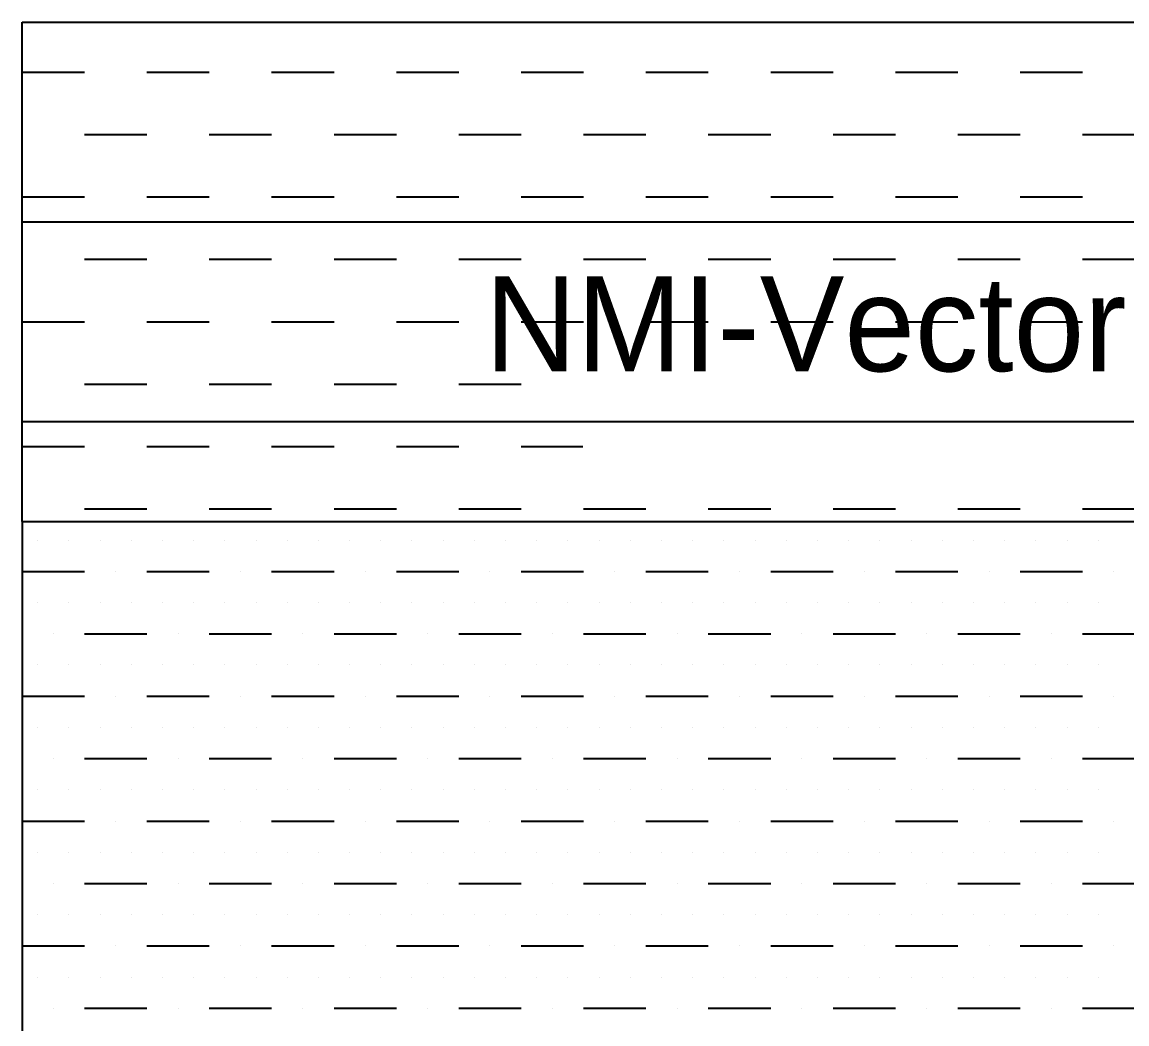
# Model space of a CAD drawing. Extents: x -1.8 to 9.8, y 0.3 to 8.8.
# Drawn here: x 2 to 4.214, y 6.594 to 8.6 of the extents above; entities that cross this region are included whole.
import ezdxf

# ---------------------------------------------------------------- set-up
doc = ezdxf.new("R2010")
doc.units = 0
doc.layers.get('0').update_dxf_attribs({"linetype": 'CONTINUOUS'})

# ---------------------------------------------------------------- blocks, each defined once
blk = doc.blocks.new('*X')
at = {"color": 0}
for p, q in [((2, 8.5), (2.125, 8.5)), ((2.25, 8.5), (2.375, 8.5)), ((2.5, 8.5), (2.625, 8.5)), ((2.75, 8.5), (2.875, 8.5)), ((3, 8.5), (3.125, 8.5)), ((3.25, 8.5), (3.375, 8.5)), ((3.5, 8.5), (3.625, 8.5)), ((3.75, 8.5), (3.875, 8.5)), ((4, 8.5), (4.125, 8.5)), ((2, 8.375), (2, 8.375)), ((2.125, 8.375), (2.25, 8.375)), ((2.375, 8.375), (2.5, 8.375)), ((2.625, 8.375), (2.75, 8.375)), ((2.875, 8.375), (3, 8.375)), ((3.125, 8.375), (3.25, 8.375)), ((3.375, 8.375), (3.5, 8.375)), ((3.625, 8.375), (3.75, 8.375)), ((3.875, 8.375), (4, 8.375)), ((4.125, 8.375), (4.25, 8.375)), ((2, 8.25), (2.125, 8.25)), ((2.25, 8.25), (2.375, 8.25)), ((2.5, 8.25), (2.625, 8.25)), ((2.75, 8.25), (2.875, 8.25)), ((3, 8.25), (3.125, 8.25)), ((3.25, 8.25), (3.375, 8.25)), ((3.5, 8.25), (3.625, 8.25)), ((3.75, 8.25), (3.875, 8.25)), ((4, 8.25), (4.125, 8.25)), ((2, 8.125), (2, 8.125)), ((2.125, 8.125), (2.25, 8.125)), ((2.375, 8.125), (2.5, 8.125)), ((2.625, 8.125), (2.75, 8.125)), ((2.875, 8.125), (3, 8.125)), ((3.125, 8.125), (3.25, 8.125)), ((3.375, 8.125), (3.5, 8.125)), ((3.625, 8.125), (3.75, 8.125)), ((3.875, 8.125), (4, 8.125)), ((4.125, 8.125), (4.25, 8.125)), ((2, 8), (2.125, 8)), ((2.25, 8), (2.375, 8)), ((2.5, 8), (2.625, 8)), ((2.75, 8), (2.875, 8)), ((3, 8), (3.125, 8)), ((3.25, 8), (3.375, 8)), ((3.5, 8), (3.625, 8)), ((3.75, 8), (3.875, 8)), ((4, 8), (4.125, 8)), ((2, 7.875), (2, 7.875)), ((2.125, 7.875), (2.25, 7.875)), ((2.375, 7.875), (2.5, 7.875)), ((2.625, 7.875), (2.75, 7.875)), ((2.875, 7.875), (3, 7.875)), ((2, 7.75), (2.125, 7.75)), ((2.25, 7.75), (2.375, 7.75)), ((2.5, 7.75), (2.625, 7.75)), ((2.75, 7.75), (2.875, 7.75)), ((3, 7.75), (3.1237, 7.75)), ((2, 7.625), (2, 7.625)), ((2.125, 7.625), (2.25, 7.625)), ((2.375, 7.625), (2.5, 7.625)), ((2.625, 7.625), (2.75, 7.625)), ((2.875, 7.625), (3, 7.625)), ((3.125, 7.625), (3.25, 7.625)), ((3.375, 7.625), (3.5, 7.625)), ((3.625, 7.625), (3.75, 7.625)), ((3.875, 7.625), (4, 7.625)), ((4.125, 7.625), (4.25, 7.625)), ((2.03125, 7.5625), (2.03125, 7.5625)), ((2.09375, 7.5625), (2.09375, 7.5625)), ((2.15625, 7.5625), (2.15625, 7.5625)), ((2.21875, 7.5625), (2.21875, 7.5625)), ((2.28125, 7.5625), (2.28125, 7.5625)), ((2.34375, 7.5625), (2.34375, 7.5625)), ((2.40625, 7.5625), (2.40625, 7.5625)), ((2.46875, 7.5625), (2.46875, 7.5625)), ((2.53125, 7.5625), (2.53125, 7.5625)), ((2.59375, 7.5625), (2.59375, 7.5625)), ((2.65625, 7.5625), (2.65625, 7.5625)), ((2.71875, 7.5625), (2.71875, 7.5625)), ((2.78125, 7.5625), (2.78125, 7.5625)), ((2.84375, 7.5625), (2.84375, 7.5625)), ((2.90625, 7.5625), (2.90625, 7.5625)), ((2.96875, 7.5625), (2.96875, 7.5625)), ((3.03125, 7.5625), (3.03125, 7.5625)), ((3.09375, 7.5625), (3.09375, 7.5625)), ((3.15625, 7.5625), (3.15625, 7.5625)), ((3.21875, 7.5625), (3.21875, 7.5625)), ((3.28125, 7.5625), (3.28125, 7.5625)), ((3.34375, 7.5625), (3.34375, 7.5625)), ((3.40625, 7.5625), (3.40625, 7.5625)), ((3.46875, 7.5625), (3.46875, 7.5625)), ((3.53125, 7.5625), (3.53125, 7.5625)), ((3.59375, 7.5625), (3.59375, 7.5625)), ((3.65625, 7.5625), (3.65625, 7.5625)), ((3.71875, 7.5625), (3.71875, 7.5625)), ((3.78125, 7.5625), (3.78125, 7.5625)), ((3.84375, 7.5625), (3.84375, 7.5625)), ((3.90625, 7.5625), (3.90625, 7.5625)), ((3.96875, 7.5625), (3.96875, 7.5625)), ((4.03125, 7.5625), (4.03125, 7.5625)), ((4.09375, 7.5625), (4.09375, 7.5625)), ((4.15625, 7.5625), (4.15625, 7.5625)), ((2, 7.5), (2.125, 7.5)), ((2, 7.5), (2, 7.5)), ((2, 7.5), (2.125, 7.5)), ((2.0625, 7.5), (2.0625, 7.5)), ((2.125, 7.5), (2.125, 7.5)), ((2.1875, 7.5), (2.1875, 7.5)), ((2.25, 7.5), (2.375, 7.5)), ((2.25, 7.5), (2.25, 7.5)), ((2.25, 7.5), (2.375, 7.5)), ((2.3125, 7.5), (2.3125, 7.5)), ((2.375, 7.5), (2.375, 7.5)), ((2.4375, 7.5), (2.4375, 7.5)), ((2.5, 7.5), (2.625, 7.5)), ((2.5, 7.5), (2.5, 7.5)), ((2.5, 7.5), (2.625, 7.5)), ((2.5625, 7.5), (2.5625, 7.5)), ((2.625, 7.5), (2.625, 7.5)), ((2.6875, 7.5), (2.6875, 7.5)), ((2.75, 7.5), (2.875, 7.5)), ((2.75, 7.5), (2.75, 7.5)), ((2.75, 7.5), (2.875, 7.5)), ((2.8125, 7.5), (2.8125, 7.5)), ((2.875, 7.5), (2.875, 7.5)), ((2.9375, 7.5), (2.9375, 7.5)), ((3, 7.5), (3.125, 7.5)), ((3, 7.5), (3, 7.5)), ((3, 7.5), (3.125, 7.5)), ((3.0625, 7.5), (3.0625, 7.5)), ((3.125, 7.5), (3.125, 7.5)), ((3.1875, 7.5), (3.1875, 7.5)), ((3.25, 7.5), (3.375, 7.5)), ((3.25, 7.5), (3.25, 7.5)), ((3.25, 7.5), (3.375, 7.5)), ((3.3125, 7.5), (3.3125, 7.5)), ((3.375, 7.5), (3.375, 7.5)), ((3.4375, 7.5), (3.4375, 7.5)), ((3.5, 7.5), (3.625, 7.5)), ((3.5, 7.5), (3.5, 7.5)), ((3.5, 7.5), (3.625, 7.5)), ((3.5625, 7.5), (3.5625, 7.5)), ((3.625, 7.5), (3.625, 7.5)), ((3.6875, 7.5), (3.6875, 7.5)), ((3.75, 7.5), (3.875, 7.5)), ((3.75, 7.5), (3.75, 7.5)), ((3.75, 7.5), (3.875, 7.5)), ((3.8125, 7.5), (3.8125, 7.5)), ((3.875, 7.5), (3.875, 7.5)), ((3.9375, 7.5), (3.9375, 7.5)), ((4, 7.5), (4.125, 7.5)), ((4, 7.5), (4, 7.5)), ((4, 7.5), (4.125, 7.5)), ((4.0625, 7.5), (4.0625, 7.5)), ((4.125, 7.5), (4.125, 7.5)), ((4.1875, 7.5), (4.1875, 7.5)), ((2.03125, 7.4375), (2.03125, 7.4375)), ((2.09375, 7.4375), (2.09375, 7.4375)), ((2.15625, 7.4375), (2.15625, 7.4375)), ((2.21875, 7.4375), (2.21875, 7.4375)), ((2.28125, 7.4375), (2.28125, 7.4375)), ((2.34375, 7.4375), (2.34375, 7.4375)), ((2.40625, 7.4375), (2.40625, 7.4375)), ((2.46875, 7.4375), (2.46875, 7.4375)), ((2.53125, 7.4375), (2.53125, 7.4375)), ((2.59375, 7.4375), (2.59375, 7.4375)), ((2.65625, 7.4375), (2.65625, 7.4375)), ((2.71875, 7.4375), (2.71875, 7.4375)), ((2.78125, 7.4375), (2.78125, 7.4375)), ((2.84375, 7.4375), (2.84375, 7.4375)), ((2.90625, 7.4375), (2.90625, 7.4375)), ((2.96875, 7.4375), (2.96875, 7.4375)), ((3.03125, 7.4375), (3.03125, 7.4375)), ((3.09375, 7.4375), (3.09375, 7.4375)), ((3.15625, 7.4375), (3.15625, 7.4375)), ((3.21875, 7.4375), (3.21875, 7.4375)), ((3.28125, 7.4375), (3.28125, 7.4375)), ((3.34375, 7.4375), (3.34375, 7.4375)), ((3.40625, 7.4375), (3.40625, 7.4375)), ((3.46875, 7.4375), (3.46875, 7.4375)), ((3.53125, 7.4375), (3.53125, 7.4375)), ((3.59375, 7.4375), (3.59375, 7.4375)), ((3.65625, 7.4375), (3.65625, 7.4375)), ((3.71875, 7.4375), (3.71875, 7.4375)), ((3.78125, 7.4375), (3.78125, 7.4375)), ((3.84375, 7.4375), (3.84375, 7.4375)), ((3.90625, 7.4375), (3.90625, 7.4375)), ((3.96875, 7.4375), (3.96875, 7.4375)), ((4.03125, 7.4375), (4.03125, 7.4375)), ((4.09375, 7.4375), (4.09375, 7.4375)), ((4.15625, 7.4375), (4.15625, 7.4375)), ((2, 7.375), (2, 7.375)), ((2, 7.375), (2, 7.375)), ((2, 7.375), (2, 7.375)), ((2.0625, 7.375), (2.0625, 7.375)), ((2.125, 7.375), (2.25, 7.375)), ((2.125, 7.375), (2.125, 7.375)), ((2.125, 7.375), (2.25, 7.375)), ((2.1875, 7.375), (2.1875, 7.375)), ((2.25, 7.375), (2.25, 7.375)), ((2.3125, 7.375), (2.3125, 7.375)), ((2.375, 7.375), (2.5, 7.375)), ((2.375, 7.375), (2.375, 7.375)), ((2.375, 7.375), (2.5, 7.375)), ((2.4375, 7.375), (2.4375, 7.375)), ((2.5, 7.375), (2.5, 7.375)), ((2.5625, 7.375), (2.5625, 7.375)), ((2.625, 7.375), (2.75, 7.375)), ((2.625, 7.375), (2.625, 7.375)), ((2.625, 7.375), (2.75, 7.375)), ((2.6875, 7.375), (2.6875, 7.375)), ((2.75, 7.375), (2.75, 7.375)), ((2.8125, 7.375), (2.8125, 7.375)), ((2.875, 7.375), (3, 7.375)), ((2.875, 7.375), (2.875, 7.375)), ((2.875, 7.375), (3, 7.375)), ((2.9375, 7.375), (2.9375, 7.375)), ((3, 7.375), (3, 7.375)), ((3.0625, 7.375), (3.0625, 7.375)), ((3.125, 7.375), (3.25, 7.375)), ((3.125, 7.375), (3.125, 7.375)), ((3.125, 7.375), (3.25, 7.375)), ((3.1875, 7.375), (3.1875, 7.375)), ((3.25, 7.375), (3.25, 7.375)), ((3.3125, 7.375), (3.3125, 7.375)), ((3.375, 7.375), (3.5, 7.375)), ((3.375, 7.375), (3.375, 7.375)), ((3.375, 7.375), (3.5, 7.375)), ((3.4375, 7.375), (3.4375, 7.375)), ((3.5, 7.375), (3.5, 7.375)), ((3.5625, 7.375), (3.5625, 7.375)), ((3.625, 7.375), (3.75, 7.375)), ((3.625, 7.375), (3.625, 7.375)), ((3.625, 7.375), (3.75, 7.375)), ((3.6875, 7.375), (3.6875, 7.375)), ((3.75, 7.375), (3.75, 7.375)), ((3.8125, 7.375), (3.8125, 7.375)), ((3.875, 7.375), (4, 7.375)), ((3.875, 7.375), (3.875, 7.375)), ((3.875, 7.375), (4, 7.375)), ((3.9375, 7.375), (3.9375, 7.375)), ((4, 7.375), (4, 7.375)), ((4.0625, 7.375), (4.0625, 7.375)), ((4.125, 7.375), (4.25, 7.375)), ((4.125, 7.375), (4.125, 7.375)), ((4.125, 7.375), (4.25, 7.375)), ((4.1875, 7.375), (4.1875, 7.375)), ((2.03125, 7.3125), (2.03125, 7.3125)), ((2.09375, 7.3125), (2.09375, 7.3125)), ((2.15625, 7.3125), (2.15625, 7.3125)), ((2.21875, 7.3125), (2.21875, 7.3125)), ((2.28125, 7.3125), (2.28125, 7.3125)), ((2.34375, 7.3125), (2.34375, 7.3125)), ((2.40625, 7.3125), (2.40625, 7.3125)), ((2.46875, 7.3125), (2.46875, 7.3125)), ((2.53125, 7.3125), (2.53125, 7.3125)), ((2.59375, 7.3125), (2.59375, 7.3125)), ((2.65625, 7.3125), (2.65625, 7.3125)), ((2.71875, 7.3125), (2.71875, 7.3125)), ((2.78125, 7.3125), (2.78125, 7.3125)), ((2.84375, 7.3125), (2.84375, 7.3125)), ((2.90625, 7.3125), (2.90625, 7.3125)), ((2.96875, 7.3125), (2.96875, 7.3125)), ((3.03125, 7.3125), (3.03125, 7.3125)), ((3.09375, 7.3125), (3.09375, 7.3125)), ((3.15625, 7.3125), (3.15625, 7.3125)), ((3.21875, 7.3125), (3.21875, 7.3125)), ((3.28125, 7.3125), (3.28125, 7.3125)), ((3.34375, 7.3125), (3.34375, 7.3125)), ((3.40625, 7.3125), (3.40625, 7.3125)), ((3.46875, 7.3125), (3.46875, 7.3125)), ((3.53125, 7.3125), (3.53125, 7.3125)), ((3.59375, 7.3125), (3.59375, 7.3125)), ((3.65625, 7.3125), (3.65625, 7.3125)), ((3.71875, 7.3125), (3.71875, 7.3125)), ((3.78125, 7.3125), (3.78125, 7.3125)), ((3.84375, 7.3125), (3.84375, 7.3125)), ((3.90625, 7.3125), (3.90625, 7.3125)), ((3.96875, 7.3125), (3.96875, 7.3125)), ((4.03125, 7.3125), (4.03125, 7.3125)), ((4.09375, 7.3125), (4.09375, 7.3125)), ((4.15625, 7.3125), (4.15625, 7.3125)), ((2, 7.25), (2.125, 7.25)), ((2, 7.25), (2, 7.25)), ((2, 7.25), (2.125, 7.25)), ((2.0625, 7.25), (2.0625, 7.25)), ((2.125, 7.25), (2.125, 7.25)), ((2.1875, 7.25), (2.1875, 7.25)), ((2.25, 7.25), (2.375, 7.25)), ((2.25, 7.25), (2.25, 7.25)), ((2.25, 7.25), (2.375, 7.25)), ((2.3125, 7.25), (2.3125, 7.25)), ((2.375, 7.25), (2.375, 7.25)), ((2.4375, 7.25), (2.4375, 7.25)), ((2.5, 7.25), (2.625, 7.25)), ((2.5, 7.25), (2.5, 7.25)), ((2.5, 7.25), (2.625, 7.25)), ((2.5625, 7.25), (2.5625, 7.25)), ((2.625, 7.25), (2.625, 7.25)), ((2.6875, 7.25), (2.6875, 7.25)), ((2.75, 7.25), (2.875, 7.25)), ((2.75, 7.25), (2.75, 7.25)), ((2.75, 7.25), (2.875, 7.25)), ((2.8125, 7.25), (2.8125, 7.25)), ((2.875, 7.25), (2.875, 7.25)), ((2.9375, 7.25), (2.9375, 7.25)), ((3, 7.25), (3.125, 7.25)), ((3, 7.25), (3, 7.25)), ((3, 7.25), (3.125, 7.25)), ((3.0625, 7.25), (3.0625, 7.25)), ((3.125, 7.25), (3.125, 7.25)), ((3.1875, 7.25), (3.1875, 7.25)), ((3.25, 7.25), (3.375, 7.25)), ((3.25, 7.25), (3.25, 7.25)), ((3.25, 7.25), (3.375, 7.25)), ((3.3125, 7.25), (3.3125, 7.25)), ((3.375, 7.25), (3.375, 7.25)), ((3.4375, 7.25), (3.4375, 7.25)), ((3.5, 7.25), (3.625, 7.25)), ((3.5, 7.25), (3.5, 7.25)), ((3.5, 7.25), (3.625, 7.25)), ((3.5625, 7.25), (3.5625, 7.25)), ((3.625, 7.25), (3.625, 7.25)), ((3.6875, 7.25), (3.6875, 7.25)), ((3.75, 7.25), (3.875, 7.25)), ((3.75, 7.25), (3.75, 7.25)), ((3.75, 7.25), (3.875, 7.25)), ((3.8125, 7.25), (3.8125, 7.25)), ((3.875, 7.25), (3.875, 7.25)), ((3.9375, 7.25), (3.9375, 7.25)), ((4, 7.25), (4.125, 7.25)), ((4, 7.25), (4, 7.25)), ((4, 7.25), (4.125, 7.25)), ((4.0625, 7.25), (4.0625, 7.25)), ((4.125, 7.25), (4.125, 7.25)), ((4.1875, 7.25), (4.1875, 7.25)), ((2.03125, 7.1875), (2.03125, 7.1875)), ((2.09375, 7.1875), (2.09375, 7.1875)), ((2.15625, 7.1875), (2.15625, 7.1875)), ((2.21875, 7.1875), (2.21875, 7.1875)), ((2.28125, 7.1875), (2.28125, 7.1875)), ((2.34375, 7.1875), (2.34375, 7.1875)), ((2.40625, 7.1875), (2.40625, 7.1875)), ((2.46875, 7.1875), (2.46875, 7.1875)), ((2.53125, 7.1875), (2.53125, 7.1875)), ((2.59375, 7.1875), (2.59375, 7.1875)), ((2.65625, 7.1875), (2.65625, 7.1875)), ((2.71875, 7.1875), (2.71875, 7.1875)), ((2.78125, 7.1875), (2.78125, 7.1875)), ((2.84375, 7.1875), (2.84375, 7.1875)), ((2.90625, 7.1875), (2.90625, 7.1875)), ((2.96875, 7.1875), (2.96875, 7.1875)), ((3.03125, 7.1875), (3.03125, 7.1875)), ((3.09375, 7.1875), (3.09375, 7.1875)), ((3.15625, 7.1875), (3.15625, 7.1875)), ((3.21875, 7.1875), (3.21875, 7.1875)), ((3.28125, 7.1875), (3.28125, 7.1875)), ((3.34375, 7.1875), (3.34375, 7.1875)), ((3.40625, 7.1875), (3.40625, 7.1875)), ((3.46875, 7.1875), (3.46875, 7.1875)), ((3.53125, 7.1875), (3.53125, 7.1875)), ((3.59375, 7.1875), (3.59375, 7.1875)), ((3.65625, 7.1875), (3.65625, 7.1875)), ((3.71875, 7.1875), (3.71875, 7.1875)), ((3.78125, 7.1875), (3.78125, 7.1875)), ((3.84375, 7.1875), (3.84375, 7.1875)), ((3.90625, 7.1875), (3.90625, 7.1875)), ((3.96875, 7.1875), (3.96875, 7.1875)), ((4.03125, 7.1875), (4.03125, 7.1875)), ((4.09375, 7.1875), (4.09375, 7.1875)), ((4.15625, 7.1875), (4.15625, 7.1875)), ((2, 7.125), (2, 7.125)), ((2, 7.125), (2, 7.125)), ((2, 7.125), (2, 7.125)), ((2.0625, 7.125), (2.0625, 7.125)), ((2.125, 7.125), (2.25, 7.125)), ((2.125, 7.125), (2.125, 7.125)), ((2.125, 7.125), (2.25, 7.125)), ((2.1875, 7.125), (2.1875, 7.125)), ((2.25, 7.125), (2.25, 7.125)), ((2.3125, 7.125), (2.3125, 7.125)), ((2.375, 7.125), (2.5, 7.125)), ((2.375, 7.125), (2.375, 7.125)), ((2.375, 7.125), (2.5, 7.125)), ((2.4375, 7.125), (2.4375, 7.125)), ((2.5, 7.125), (2.5, 7.125)), ((2.5625, 7.125), (2.5625, 7.125)), ((2.625, 7.125), (2.75, 7.125)), ((2.625, 7.125), (2.625, 7.125)), ((2.625, 7.125), (2.75, 7.125)), ((2.6875, 7.125), (2.6875, 7.125)), ((2.75, 7.125), (2.75, 7.125)), ((2.8125, 7.125), (2.8125, 7.125)), ((2.875, 7.125), (3, 7.125)), ((2.875, 7.125), (2.875, 7.125)), ((2.875, 7.125), (3, 7.125)), ((2.9375, 7.125), (2.9375, 7.125)), ((3, 7.125), (3, 7.125)), ((3.0625, 7.125), (3.0625, 7.125)), ((3.125, 7.125), (3.25, 7.125)), ((3.125, 7.125), (3.125, 7.125)), ((3.125, 7.125), (3.25, 7.125)), ((3.1875, 7.125), (3.1875, 7.125)), ((3.25, 7.125), (3.25, 7.125)), ((3.3125, 7.125), (3.3125, 7.125)), ((3.375, 7.125), (3.5, 7.125)), ((3.375, 7.125), (3.375, 7.125)), ((3.375, 7.125), (3.5, 7.125)), ((3.4375, 7.125), (3.4375, 7.125)), ((3.5, 7.125), (3.5, 7.125)), ((3.5625, 7.125), (3.5625, 7.125)), ((3.625, 7.125), (3.75, 7.125)), ((3.625, 7.125), (3.625, 7.125)), ((3.625, 7.125), (3.75, 7.125)), ((3.6875, 7.125), (3.6875, 7.125)), ((3.75, 7.125), (3.75, 7.125)), ((3.8125, 7.125), (3.8125, 7.125)), ((3.875, 7.125), (4, 7.125)), ((3.875, 7.125), (3.875, 7.125)), ((3.875, 7.125), (4, 7.125)), ((3.9375, 7.125), (3.9375, 7.125)), ((4, 7.125), (4, 7.125)), ((4.0625, 7.125), (4.0625, 7.125)), ((4.125, 7.125), (4.25, 7.125)), ((4.125, 7.125), (4.125, 7.125)), ((4.125, 7.125), (4.25, 7.125)), ((4.1875, 7.125), (4.1875, 7.125)), ((2.03125, 7.0625), (2.03125, 7.0625)), ((2.09375, 7.0625), (2.09375, 7.0625)), ((2.15625, 7.0625), (2.15625, 7.0625)), ((2.21875, 7.0625), (2.21875, 7.0625)), ((2.28125, 7.0625), (2.28125, 7.0625)), ((2.34375, 7.0625), (2.34375, 7.0625)), ((2.40625, 7.0625), (2.40625, 7.0625)), ((2.46875, 7.0625), (2.46875, 7.0625)), ((2.53125, 7.0625), (2.53125, 7.0625)), ((2.59375, 7.0625), (2.59375, 7.0625)), ((2.65625, 7.0625), (2.65625, 7.0625)), ((2.71875, 7.0625), (2.71875, 7.0625)), ((2.78125, 7.0625), (2.78125, 7.0625)), ((2.84375, 7.0625), (2.84375, 7.0625)), ((2.90625, 7.0625), (2.90625, 7.0625)), ((2.96875, 7.0625), (2.96875, 7.0625)), ((3.03125, 7.0625), (3.03125, 7.0625)), ((3.09375, 7.0625), (3.09375, 7.0625)), ((3.15625, 7.0625), (3.15625, 7.0625)), ((3.21875, 7.0625), (3.21875, 7.0625)), ((3.28125, 7.0625), (3.28125, 7.0625)), ((3.34375, 7.0625), (3.34375, 7.0625)), ((3.40625, 7.0625), (3.40625, 7.0625)), ((3.46875, 7.0625), (3.46875, 7.0625)), ((3.53125, 7.0625), (3.53125, 7.0625)), ((3.59375, 7.0625), (3.59375, 7.0625)), ((3.65625, 7.0625), (3.65625, 7.0625)), ((3.71875, 7.0625), (3.71875, 7.0625)), ((3.78125, 7.0625), (3.78125, 7.0625)), ((3.84375, 7.0625), (3.84375, 7.0625)), ((3.90625, 7.0625), (3.90625, 7.0625)), ((3.96875, 7.0625), (3.96875, 7.0625)), ((4.03125, 7.0625), (4.03125, 7.0625)), ((4.09375, 7.0625), (4.09375, 7.0625)), ((4.15625, 7.0625), (4.15625, 7.0625)), ((2, 7), (2.125, 7)), ((2, 7), (2, 7)), ((2, 7), (2.125, 7)), ((2.0625, 7), (2.0625, 7)), ((2.125, 7), (2.125, 7)), ((2.1875, 7), (2.1875, 7)), ((2.25, 7), (2.375, 7)), ((2.25, 7), (2.25, 7)), ((2.25, 7), (2.375, 7)), ((2.3125, 7), (2.3125, 7)), ((2.375, 7), (2.375, 7)), ((2.4375, 7), (2.4375, 7)), ((2.5, 7), (2.625, 7)), ((2.5, 7), (2.5, 7)), ((2.5, 7), (2.625, 7)), ((2.5625, 7), (2.5625, 7)), ((2.625, 7), (2.625, 7)), ((2.6875, 7), (2.6875, 7)), ((2.75, 7), (2.875, 7)), ((2.75, 7), (2.75, 7)), ((2.75, 7), (2.875, 7)), ((2.8125, 7), (2.8125, 7)), ((2.875, 7), (2.875, 7)), ((2.9375, 7), (2.9375, 7)), ((3, 7), (3.125, 7)), ((3, 7), (3, 7)), ((3, 7), (3.125, 7)), ((3.0625, 7), (3.0625, 7)), ((3.125, 7), (3.125, 7)), ((3.1875, 7), (3.1875, 7)), ((3.25, 7), (3.375, 7)), ((3.25, 7), (3.25, 7)), ((3.25, 7), (3.375, 7)), ((3.3125, 7), (3.3125, 7)), ((3.375, 7), (3.375, 7)), ((3.4375, 7), (3.4375, 7)), ((3.5, 7), (3.625, 7)), ((3.5, 7), (3.5, 7)), ((3.5, 7), (3.625, 7)), ((3.5625, 7), (3.5625, 7)), ((3.625, 7), (3.625, 7)), ((3.6875, 7), (3.6875, 7)), ((3.75, 7), (3.875, 7)), ((3.75, 7), (3.75, 7)), ((3.75, 7), (3.875, 7)), ((3.8125, 7), (3.8125, 7)), ((3.875, 7), (3.875, 7)), ((3.9375, 7), (3.9375, 7)), ((4, 7), (4.125, 7)), ((4, 7), (4, 7)), ((4, 7), (4.125, 7)), ((4.0625, 7), (4.0625, 7)), ((4.125, 7), (4.125, 7)), ((4.1875, 7), (4.1875, 7)), ((2.03125, 6.9375), (2.03125, 6.9375)), ((2.03125, 6.9375), (2.03125, 6.9375)), ((2.09375, 6.9375), (2.09375, 6.9375)), ((2.09375, 6.9375), (2.09375, 6.9375)), ((2.15625, 6.9375), (2.15625, 6.9375)), ((2.15625, 6.9375), (2.15625, 6.9375)), ((2.21875, 6.9375), (2.21875, 6.9375)), ((2.21875, 6.9375), (2.21875, 6.9375)), ((2.28125, 6.9375), (2.28125, 6.9375)), ((2.28125, 6.9375), (2.28125, 6.9375)), ((2.34375, 6.9375), (2.34375, 6.9375)), ((2.34375, 6.9375), (2.34375, 6.9375)), ((2.40625, 6.9375), (2.40625, 6.9375)), ((2.40625, 6.9375), (2.40625, 6.9375)), ((2.46875, 6.9375), (2.46875, 6.9375)), ((2.46875, 6.9375), (2.46875, 6.9375)), ((2.53125, 6.9375), (2.53125, 6.9375)), ((2.53125, 6.9375), (2.53125, 6.9375)), ((2.59375, 6.9375), (2.59375, 6.9375)), ((2.59375, 6.9375), (2.59375, 6.9375)), ((2.65625, 6.9375), (2.65625, 6.9375)), ((2.65625, 6.9375), (2.65625, 6.9375)), ((2.71875, 6.9375), (2.71875, 6.9375)), ((2.71875, 6.9375), (2.71875, 6.9375)), ((2.78125, 6.9375), (2.78125, 6.9375)), ((2.78125, 6.9375), (2.78125, 6.9375)), ((2.84375, 6.9375), (2.84375, 6.9375)), ((2.84375, 6.9375), (2.84375, 6.9375)), ((2.90625, 6.9375), (2.90625, 6.9375)), ((2.90625, 6.9375), (2.90625, 6.9375)), ((2.96875, 6.9375), (2.96875, 6.9375)), ((2.96875, 6.9375), (2.96875, 6.9375)), ((3.03125, 6.9375), (3.03125, 6.9375)), ((3.03125, 6.9375), (3.03125, 6.9375)), ((3.09375, 6.9375), (3.09375, 6.9375)), ((3.09375, 6.9375), (3.09375, 6.9375)), ((3.15625, 6.9375), (3.15625, 6.9375)), ((3.15625, 6.9375), (3.15625, 6.9375)), ((3.21875, 6.9375), (3.21875, 6.9375)), ((3.21875, 6.9375), (3.21875, 6.9375)), ((3.28125, 6.9375), (3.28125, 6.9375)), ((3.28125, 6.9375), (3.28125, 6.9375)), ((3.34375, 6.9375), (3.34375, 6.9375)), ((3.34375, 6.9375), (3.34375, 6.9375)), ((3.40625, 6.9375), (3.40625, 6.9375)), ((3.40625, 6.9375), (3.40625, 6.9375)), ((3.46875, 6.9375), (3.46875, 6.9375)), ((3.46875, 6.9375), (3.46875, 6.9375)), ((3.53125, 6.9375), (3.53125, 6.9375)), ((3.53125, 6.9375), (3.53125, 6.9375)), ((3.59375, 6.9375), (3.59375, 6.9375)), ((3.59375, 6.9375), (3.59375, 6.9375)), ((3.65625, 6.9375), (3.65625, 6.9375)), ((3.65625, 6.9375), (3.65625, 6.9375)), ((3.71875, 6.9375), (3.71875, 6.9375)), ((3.71875, 6.9375), (3.71875, 6.9375)), ((3.78125, 6.9375), (3.78125, 6.9375)), ((3.78125, 6.9375), (3.78125, 6.9375)), ((3.84375, 6.9375), (3.84375, 6.9375)), ((3.84375, 6.9375), (3.84375, 6.9375)), ((3.90625, 6.9375), (3.90625, 6.9375)), ((3.90625, 6.9375), (3.90625, 6.9375)), ((3.96875, 6.9375), (3.96875, 6.9375)), ((3.96875, 6.9375), (3.96875, 6.9375)), ((4.03125, 6.9375), (4.03125, 6.9375)), ((4.03125, 6.9375), (4.03125, 6.9375)), ((4.09375, 6.9375), (4.09375, 6.9375)), ((4.09375, 6.9375), (4.09375, 6.9375)), ((4.15625, 6.9375), (4.15625, 6.9375)), ((4.15625, 6.9375), (4.15625, 6.9375)), ((2, 6.875), (2, 6.875)), ((2, 6.875), (2, 6.875)), ((2, 6.875), (2, 6.875)), ((2, 6.875), (2, 6.875)), ((2.0625, 6.875), (2.0625, 6.875)), ((2.0625, 6.875), (2.0625, 6.875)), ((2.125, 6.875), (2.25, 6.875)), ((2.125, 6.875), (2.125, 6.875)), ((2.125, 6.875), (2.125, 6.875)), ((2.125, 6.875), (2.25, 6.875)), ((2.1875, 6.875), (2.1875, 6.875)), ((2.1875, 6.875), (2.1875, 6.875)), ((2.25, 6.875), (2.25, 6.875)), ((2.25, 6.875), (2.25, 6.875)), ((2.3125, 6.875), (2.3125, 6.875)), ((2.3125, 6.875), (2.3125, 6.875)), ((2.375, 6.875), (2.5, 6.875)), ((2.375, 6.875), (2.375, 6.875)), ((2.375, 6.875), (2.375, 6.875)), ((2.375, 6.875), (2.5, 6.875)), ((2.4375, 6.875), (2.4375, 6.875)), ((2.4375, 6.875), (2.4375, 6.875)), ((2.5, 6.875), (2.5, 6.875)), ((2.5, 6.875), (2.5, 6.875)), ((2.5625, 6.875), (2.5625, 6.875)), ((2.5625, 6.875), (2.5625, 6.875)), ((2.625, 6.875), (2.75, 6.875)), ((2.625, 6.875), (2.625, 6.875)), ((2.625, 6.875), (2.625, 6.875)), ((2.625, 6.875), (2.75, 6.875)), ((2.6875, 6.875), (2.6875, 6.875)), ((2.6875, 6.875), (2.6875, 6.875)), ((2.75, 6.875), (2.75, 6.875)), ((2.75, 6.875), (2.75, 6.875)), ((2.8125, 6.875), (2.8125, 6.875)), ((2.8125, 6.875), (2.8125, 6.875)), ((2.875, 6.875), (3, 6.875)), ((2.875, 6.875), (2.875, 6.875)), ((2.875, 6.875), (2.875, 6.875)), ((2.875, 6.875), (3, 6.875)), ((2.9375, 6.875), (2.9375, 6.875)), ((2.9375, 6.875), (2.9375, 6.875)), ((3, 6.875), (3, 6.875)), ((3, 6.875), (3, 6.875)), ((3.0625, 6.875), (3.0625, 6.875)), ((3.0625, 6.875), (3.0625, 6.875)), ((3.125, 6.875), (3.25, 6.875)), ((3.125, 6.875), (3.125, 6.875)), ((3.125, 6.875), (3.125, 6.875)), ((3.125, 6.875), (3.25, 6.875)), ((3.1875, 6.875), (3.1875, 6.875)), ((3.1875, 6.875), (3.1875, 6.875)), ((3.25, 6.875), (3.25, 6.875)), ((3.25, 6.875), (3.25, 6.875)), ((3.3125, 6.875), (3.3125, 6.875)), ((3.3125, 6.875), (3.3125, 6.875)), ((3.375, 6.875), (3.5, 6.875)), ((3.375, 6.875), (3.375, 6.875)), ((3.375, 6.875), (3.375, 6.875)), ((3.375, 6.875), (3.5, 6.875)), ((3.4375, 6.875), (3.4375, 6.875)), ((3.4375, 6.875), (3.4375, 6.875)), ((3.5, 6.875), (3.5, 6.875)), ((3.5, 6.875), (3.5, 6.875)), ((3.5625, 6.875), (3.5625, 6.875)), ((3.5625, 6.875), (3.5625, 6.875)), ((3.625, 6.875), (3.75, 6.875)), ((3.625, 6.875), (3.625, 6.875)), ((3.625, 6.875), (3.625, 6.875)), ((3.625, 6.875), (3.75, 6.875)), ((3.6875, 6.875), (3.6875, 6.875)), ((3.6875, 6.875), (3.6875, 6.875)), ((3.75, 6.875), (3.75, 6.875)), ((3.75, 6.875), (3.75, 6.875)), ((3.8125, 6.875), (3.8125, 6.875)), ((3.8125, 6.875), (3.8125, 6.875)), ((3.875, 6.875), (4, 6.875)), ((3.875, 6.875), (3.875, 6.875)), ((3.875, 6.875), (3.875, 6.875)), ((3.875, 6.875), (4, 6.875)), ((3.9375, 6.875), (3.9375, 6.875)), ((3.9375, 6.875), (3.9375, 6.875)), ((4, 6.875), (4, 6.875)), ((4, 6.875), (4, 6.875)), ((4.0625, 6.875), (4.0625, 6.875)), ((4.0625, 6.875), (4.0625, 6.875)), ((4.125, 6.875), (4.25, 6.875)), ((4.125, 6.875), (4.125, 6.875)), ((4.125, 6.875), (4.125, 6.875)), ((4.125, 6.875), (4.25, 6.875)), ((4.1875, 6.875), (4.1875, 6.875)), ((4.1875, 6.875), (4.1875, 6.875)), ((2.03125, 6.8125), (2.03125, 6.8125)), ((2.03125, 6.8125), (2.03125, 6.8125)), ((2.09375, 6.8125), (2.09375, 6.8125)), ((2.09375, 6.8125), (2.09375, 6.8125)), ((2.15625, 6.8125), (2.15625, 6.8125)), ((2.15625, 6.8125), (2.15625, 6.8125)), ((2.21875, 6.8125), (2.21875, 6.8125)), ((2.21875, 6.8125), (2.21875, 6.8125)), ((2.28125, 6.8125), (2.28125, 6.8125)), ((2.28125, 6.8125), (2.28125, 6.8125)), ((2.34375, 6.8125), (2.34375, 6.8125)), ((2.34375, 6.8125), (2.34375, 6.8125)), ((2.40625, 6.8125), (2.40625, 6.8125)), ((2.40625, 6.8125), (2.40625, 6.8125)), ((2.46875, 6.8125), (2.46875, 6.8125)), ((2.46875, 6.8125), (2.46875, 6.8125)), ((2.53125, 6.8125), (2.53125, 6.8125)), ((2.53125, 6.8125), (2.53125, 6.8125)), ((2.59375, 6.8125), (2.59375, 6.8125)), ((2.59375, 6.8125), (2.59375, 6.8125)), ((2.65625, 6.8125), (2.65625, 6.8125)), ((2.65625, 6.8125), (2.65625, 6.8125)), ((2.71875, 6.8125), (2.71875, 6.8125)), ((2.71875, 6.8125), (2.71875, 6.8125)), ((2.78125, 6.8125), (2.78125, 6.8125)), ((2.78125, 6.8125), (2.78125, 6.8125)), ((2.84375, 6.8125), (2.84375, 6.8125)), ((2.84375, 6.8125), (2.84375, 6.8125)), ((2.90625, 6.8125), (2.90625, 6.8125)), ((2.90625, 6.8125), (2.90625, 6.8125)), ((2.96875, 6.8125), (2.96875, 6.8125)), ((2.96875, 6.8125), (2.96875, 6.8125)), ((3.03125, 6.8125), (3.03125, 6.8125)), ((3.03125, 6.8125), (3.03125, 6.8125)), ((3.09375, 6.8125), (3.09375, 6.8125)), ((3.09375, 6.8125), (3.09375, 6.8125)), ((3.15625, 6.8125), (3.15625, 6.8125)), ((3.15625, 6.8125), (3.15625, 6.8125)), ((3.21875, 6.8125), (3.21875, 6.8125)), ((3.21875, 6.8125), (3.21875, 6.8125)), ((3.28125, 6.8125), (3.28125, 6.8125)), ((3.28125, 6.8125), (3.28125, 6.8125)), ((3.34375, 6.8125), (3.34375, 6.8125)), ((3.34375, 6.8125), (3.34375, 6.8125)), ((3.40625, 6.8125), (3.40625, 6.8125)), ((3.40625, 6.8125), (3.40625, 6.8125)), ((3.46875, 6.8125), (3.46875, 6.8125)), ((3.46875, 6.8125), (3.46875, 6.8125)), ((3.53125, 6.8125), (3.53125, 6.8125)), ((3.53125, 6.8125), (3.53125, 6.8125)), ((3.59375, 6.8125), (3.59375, 6.8125)), ((3.59375, 6.8125), (3.59375, 6.8125)), ((3.65625, 6.8125), (3.65625, 6.8125)), ((3.65625, 6.8125), (3.65625, 6.8125)), ((3.71875, 6.8125), (3.71875, 6.8125)), ((3.71875, 6.8125), (3.71875, 6.8125)), ((3.78125, 6.8125), (3.78125, 6.8125)), ((3.78125, 6.8125), (3.78125, 6.8125)), ((3.84375, 6.8125), (3.84375, 6.8125)), ((3.84375, 6.8125), (3.84375, 6.8125)), ((3.90625, 6.8125), (3.90625, 6.8125)), ((3.90625, 6.8125), (3.90625, 6.8125)), ((3.96875, 6.8125), (3.96875, 6.8125)), ((3.96875, 6.8125), (3.96875, 6.8125)), ((4.03125, 6.8125), (4.03125, 6.8125)), ((4.03125, 6.8125), (4.03125, 6.8125)), ((4.09375, 6.8125), (4.09375, 6.8125)), ((4.09375, 6.8125), (4.09375, 6.8125)), ((4.15625, 6.8125), (4.15625, 6.8125)), ((4.15625, 6.8125), (4.15625, 6.8125)), ((2, 6.75), (2.125, 6.75)), ((2, 6.75), (2, 6.75)), ((2, 6.75), (2, 6.75)), ((2, 6.75), (2.125, 6.75)), ((2.0625, 6.75), (2.0625, 6.75)), ((2.0625, 6.75), (2.0625, 6.75)), ((2.125, 6.75), (2.125, 6.75)), ((2.125, 6.75), (2.125, 6.75)), ((2.1875, 6.75), (2.1875, 6.75)), ((2.1875, 6.75), (2.1875, 6.75)), ((2.25, 6.75), (2.375, 6.75)), ((2.25, 6.75), (2.25, 6.75)), ((2.25, 6.75), (2.25, 6.75)), ((2.25, 6.75), (2.375, 6.75)), ((2.3125, 6.75), (2.3125, 6.75)), ((2.3125, 6.75), (2.3125, 6.75)), ((2.375, 6.75), (2.375, 6.75)), ((2.375, 6.75), (2.375, 6.75)), ((2.4375, 6.75), (2.4375, 6.75)), ((2.4375, 6.75), (2.4375, 6.75)), ((2.5, 6.75), (2.625, 6.75)), ((2.5, 6.75), (2.5, 6.75)), ((2.5, 6.75), (2.5, 6.75)), ((2.5, 6.75), (2.625, 6.75)), ((2.5625, 6.75), (2.5625, 6.75)), ((2.5625, 6.75), (2.5625, 6.75)), ((2.625, 6.75), (2.625, 6.75)), ((2.625, 6.75), (2.625, 6.75)), ((2.6875, 6.75), (2.6875, 6.75)), ((2.6875, 6.75), (2.6875, 6.75)), ((2.75, 6.75), (2.875, 6.75)), ((2.75, 6.75), (2.75, 6.75)), ((2.75, 6.75), (2.75, 6.75)), ((2.75, 6.75), (2.875, 6.75)), ((2.8125, 6.75), (2.8125, 6.75)), ((2.8125, 6.75), (2.8125, 6.75)), ((2.875, 6.75), (2.875, 6.75)), ((2.875, 6.75), (2.875, 6.75)), ((2.9375, 6.75), (2.9375, 6.75)), ((2.9375, 6.75), (2.9375, 6.75)), ((3, 6.75), (3.125, 6.75)), ((3, 6.75), (3, 6.75)), ((3, 6.75), (3, 6.75)), ((3, 6.75), (3.125, 6.75)), ((3.0625, 6.75), (3.0625, 6.75)), ((3.0625, 6.75), (3.0625, 6.75)), ((3.125, 6.75), (3.125, 6.75)), ((3.125, 6.75), (3.125, 6.75)), ((3.1875, 6.75), (3.1875, 6.75)), ((3.1875, 6.75), (3.1875, 6.75)), ((3.25, 6.75), (3.375, 6.75)), ((3.25, 6.75), (3.25, 6.75)), ((3.25, 6.75), (3.25, 6.75)), ((3.25, 6.75), (3.375, 6.75)), ((3.3125, 6.75), (3.3125, 6.75)), ((3.3125, 6.75), (3.3125, 6.75)), ((3.375, 6.75), (3.375, 6.75)), ((3.375, 6.75), (3.375, 6.75)), ((3.4375, 6.75), (3.4375, 6.75)), ((3.4375, 6.75), (3.4375, 6.75)), ((3.5, 6.75), (3.625, 6.75)), ((3.5, 6.75), (3.5, 6.75)), ((3.5, 6.75), (3.5, 6.75)), ((3.5, 6.75), (3.625, 6.75)), ((3.5625, 6.75), (3.5625, 6.75)), ((3.5625, 6.75), (3.5625, 6.75)), ((3.625, 6.75), (3.625, 6.75)), ((3.625, 6.75), (3.625, 6.75)), ((3.6875, 6.75), (3.6875, 6.75)), ((3.6875, 6.75), (3.6875, 6.75)), ((3.75, 6.75), (3.875, 6.75)), ((3.75, 6.75), (3.75, 6.75)), ((3.75, 6.75), (3.75, 6.75)), ((3.75, 6.75), (3.875, 6.75)), ((3.8125, 6.75), (3.8125, 6.75)), ((3.8125, 6.75), (3.8125, 6.75)), ((3.875, 6.75), (3.875, 6.75)), ((3.875, 6.75), (3.875, 6.75)), ((3.9375, 6.75), (3.9375, 6.75)), ((3.9375, 6.75), (3.9375, 6.75)), ((4, 6.75), (4.125, 6.75)), ((4, 6.75), (4, 6.75)), ((4, 6.75), (4, 6.75)), ((4, 6.75), (4.125, 6.75)), ((4.0625, 6.75), (4.0625, 6.75)), ((4.0625, 6.75), (4.0625, 6.75)), ((4.125, 6.75), (4.125, 6.75)), ((4.125, 6.75), (4.125, 6.75)), ((4.1875, 6.75), (4.1875, 6.75)), ((4.1875, 6.75), (4.1875, 6.75)), ((2.03125, 6.6875), (2.03125, 6.6875)), ((2.03125, 6.6875), (2.03125, 6.6875)), ((2.09375, 6.6875), (2.09375, 6.6875)), ((2.09375, 6.6875), (2.09375, 6.6875)), ((2.15625, 6.6875), (2.15625, 6.6875)), ((2.15625, 6.6875), (2.15625, 6.6875)), ((2.21875, 6.6875), (2.21875, 6.6875)), ((2.21875, 6.6875), (2.21875, 6.6875)), ((2.28125, 6.6875), (2.28125, 6.6875)), ((2.28125, 6.6875), (2.28125, 6.6875)), ((2.34375, 6.6875), (2.34375, 6.6875)), ((2.34375, 6.6875), (2.34375, 6.6875)), ((2.40625, 6.6875), (2.40625, 6.6875)), ((2.40625, 6.6875), (2.40625, 6.6875)), ((2.46875, 6.6875), (2.46875, 6.6875)), ((2.46875, 6.6875), (2.46875, 6.6875)), ((2.53125, 6.6875), (2.53125, 6.6875)), ((2.53125, 6.6875), (2.53125, 6.6875)), ((2.59375, 6.6875), (2.59375, 6.6875)), ((2.59375, 6.6875), (2.59375, 6.6875)), ((2.65625, 6.6875), (2.65625, 6.6875)), ((2.65625, 6.6875), (2.65625, 6.6875)), ((2.71875, 6.6875), (2.71875, 6.6875)), ((2.71875, 6.6875), (2.71875, 6.6875)), ((2.78125, 6.6875), (2.78125, 6.6875)), ((2.78125, 6.6875), (2.78125, 6.6875)), ((2.84375, 6.6875), (2.84375, 6.6875)), ((2.84375, 6.6875), (2.84375, 6.6875)), ((2.90625, 6.6875), (2.90625, 6.6875)), ((2.90625, 6.6875), (2.90625, 6.6875)), ((2.96875, 6.6875), (2.96875, 6.6875)), ((2.96875, 6.6875), (2.96875, 6.6875)), ((3.03125, 6.6875), (3.03125, 6.6875)), ((3.03125, 6.6875), (3.03125, 6.6875)), ((3.09375, 6.6875), (3.09375, 6.6875)), ((3.09375, 6.6875), (3.09375, 6.6875)), ((3.15625, 6.6875), (3.15625, 6.6875)), ((3.15625, 6.6875), (3.15625, 6.6875)), ((3.21875, 6.6875), (3.21875, 6.6875)), ((3.21875, 6.6875), (3.21875, 6.6875)), ((3.28125, 6.6875), (3.28125, 6.6875)), ((3.28125, 6.6875), (3.28125, 6.6875)), ((3.34375, 6.6875), (3.34375, 6.6875)), ((3.34375, 6.6875), (3.34375, 6.6875)), ((3.40625, 6.6875), (3.40625, 6.6875)), ((3.40625, 6.6875), (3.40625, 6.6875)), ((3.46875, 6.6875), (3.46875, 6.6875)), ((3.46875, 6.6875), (3.46875, 6.6875)), ((3.53125, 6.6875), (3.53125, 6.6875)), ((3.53125, 6.6875), (3.53125, 6.6875)), ((3.59375, 6.6875), (3.59375, 6.6875)), ((3.59375, 6.6875), (3.59375, 6.6875)), ((3.65625, 6.6875), (3.65625, 6.6875)), ((3.65625, 6.6875), (3.65625, 6.6875)), ((3.71875, 6.6875), (3.71875, 6.6875)), ((3.71875, 6.6875), (3.71875, 6.6875)), ((3.78125, 6.6875), (3.78125, 6.6875)), ((3.78125, 6.6875), (3.78125, 6.6875)), ((3.84375, 6.6875), (3.84375, 6.6875)), ((3.84375, 6.6875), (3.84375, 6.6875)), ((3.90625, 6.6875), (3.90625, 6.6875)), ((3.90625, 6.6875), (3.90625, 6.6875)), ((3.96875, 6.6875), (3.96875, 6.6875)), ((3.96875, 6.6875), (3.96875, 6.6875)), ((4.03125, 6.6875), (4.03125, 6.6875)), ((4.03125, 6.6875), (4.03125, 6.6875)), ((4.09375, 6.6875), (4.09375, 6.6875)), ((4.09375, 6.6875), (4.09375, 6.6875)), ((4.15625, 6.6875), (4.15625, 6.6875)), ((4.15625, 6.6875), (4.15625, 6.6875)), ((2, 6.625), (2, 6.625)), ((2, 6.625), (2, 6.625)), ((2, 6.625), (2, 6.625)), ((2, 6.625), (2, 6.625)), ((2.0625, 6.625), (2.0625, 6.625)), ((2.0625, 6.625), (2.0625, 6.625)), ((2.125, 6.625), (2.25, 6.625)), ((2.125, 6.625), (2.125, 6.625)), ((2.125, 6.625), (2.125, 6.625)), ((2.125, 6.625), (2.25, 6.625)), ((2.1875, 6.625), (2.1875, 6.625)), ((2.1875, 6.625), (2.1875, 6.625)), ((2.25, 6.625), (2.25, 6.625)), ((2.25, 6.625), (2.25, 6.625)), ((2.3125, 6.625), (2.3125, 6.625)), ((2.3125, 6.625), (2.3125, 6.625)), ((2.375, 6.625), (2.5, 6.625)), ((2.375, 6.625), (2.375, 6.625)), ((2.375, 6.625), (2.375, 6.625)), ((2.375, 6.625), (2.5, 6.625)), ((2.4375, 6.625), (2.4375, 6.625)), ((2.4375, 6.625), (2.4375, 6.625)), ((2.5, 6.625), (2.5, 6.625)), ((2.5, 6.625), (2.5, 6.625)), ((2.5625, 6.625), (2.5625, 6.625)), ((2.5625, 6.625), (2.5625, 6.625)), ((2.625, 6.625), (2.75, 6.625)), ((2.625, 6.625), (2.625, 6.625)), ((2.625, 6.625), (2.625, 6.625)), ((2.625, 6.625), (2.75, 6.625)), ((2.6875, 6.625), (2.6875, 6.625)), ((2.6875, 6.625), (2.6875, 6.625)), ((2.75, 6.625), (2.75, 6.625)), ((2.75, 6.625), (2.75, 6.625)), ((2.8125, 6.625), (2.8125, 6.625)), ((2.8125, 6.625), (2.8125, 6.625)), ((2.875, 6.625), (3, 6.625)), ((2.875, 6.625), (2.875, 6.625)), ((2.875, 6.625), (2.875, 6.625)), ((2.875, 6.625), (3, 6.625)), ((2.9375, 6.625), (2.9375, 6.625)), ((2.9375, 6.625), (2.9375, 6.625)), ((3, 6.625), (3, 6.625)), ((3, 6.625), (3, 6.625)), ((3.0625, 6.625), (3.0625, 6.625)), ((3.0625, 6.625), (3.0625, 6.625)), ((3.125, 6.625), (3.25, 6.625)), ((3.125, 6.625), (3.125, 6.625)), ((3.125, 6.625), (3.125, 6.625)), ((3.125, 6.625), (3.25, 6.625)), ((3.1875, 6.625), (3.1875, 6.625)), ((3.1875, 6.625), (3.1875, 6.625)), ((3.25, 6.625), (3.25, 6.625)), ((3.25, 6.625), (3.25, 6.625)), ((3.3125, 6.625), (3.3125, 6.625)), ((3.3125, 6.625), (3.3125, 6.625)), ((3.375, 6.625), (3.5, 6.625)), ((3.375, 6.625), (3.375, 6.625)), ((3.375, 6.625), (3.375, 6.625)), ((3.375, 6.625), (3.5, 6.625)), ((3.4375, 6.625), (3.4375, 6.625)), ((3.4375, 6.625), (3.4375, 6.625)), ((3.5, 6.625), (3.5, 6.625)), ((3.5, 6.625), (3.5, 6.625)), ((3.5625, 6.625), (3.5625, 6.625)), ((3.5625, 6.625), (3.5625, 6.625)), ((3.625, 6.625), (3.75, 6.625)), ((3.625, 6.625), (3.625, 6.625)), ((3.625, 6.625), (3.625, 6.625)), ((3.625, 6.625), (3.75, 6.625)), ((3.6875, 6.625), (3.6875, 6.625)), ((3.6875, 6.625), (3.6875, 6.625)), ((3.75, 6.625), (3.75, 6.625)), ((3.75, 6.625), (3.75, 6.625)), ((3.8125, 6.625), (3.8125, 6.625)), ((3.8125, 6.625), (3.8125, 6.625)), ((3.875, 6.625), (4, 6.625)), ((3.875, 6.625), (3.875, 6.625)), ((3.875, 6.625), (3.875, 6.625)), ((3.875, 6.625), (4, 6.625)), ((3.9375, 6.625), (3.9375, 6.625)), ((3.9375, 6.625), (3.9375, 6.625)), ((4, 6.625), (4, 6.625)), ((4, 6.625), (4, 6.625)), ((4.0625, 6.625), (4.0625, 6.625)), ((4.0625, 6.625), (4.0625, 6.625)), ((4.125, 6.625), (4.25, 6.625)), ((4.125, 6.625), (4.125, 6.625)), ((4.125, 6.625), (4.125, 6.625)), ((4.125, 6.625), (4.25, 6.625)), ((4.1875, 6.625), (4.1875, 6.625)), ((4.1875, 6.625), (4.1875, 6.625))]:
    blk.add_line(p, q, dxfattribs=at)

msp = doc.modelspace()

# ---------------------------------------------------------------- linework, layer by layer
at = {"color": 0}
for p, q in [((2, 8.6), (5.4, 8.6)), ((2, 7.6), (2, 8.6)), ((2, 8.2), (5.4, 8.2)), ((2, 7.8), (5.4, 7.8)), ((2, 7.6), (5.4, 7.6)), ((2, 7.6), (2, 6.4))]:
    msp.add_line(p, q, dxfattribs=at)

# ---------------------------------------------------------------- block references
msp.add_blockref('*X', (0, 0), dxfattribs=at)

# ---------------------------------------------------------------- texts
msp.add_text('NMI-Vector', height=0.19014, dxfattribs=at).set_placement((2.9273, 7.9007))

doc.saveas('drawing.dxf')
